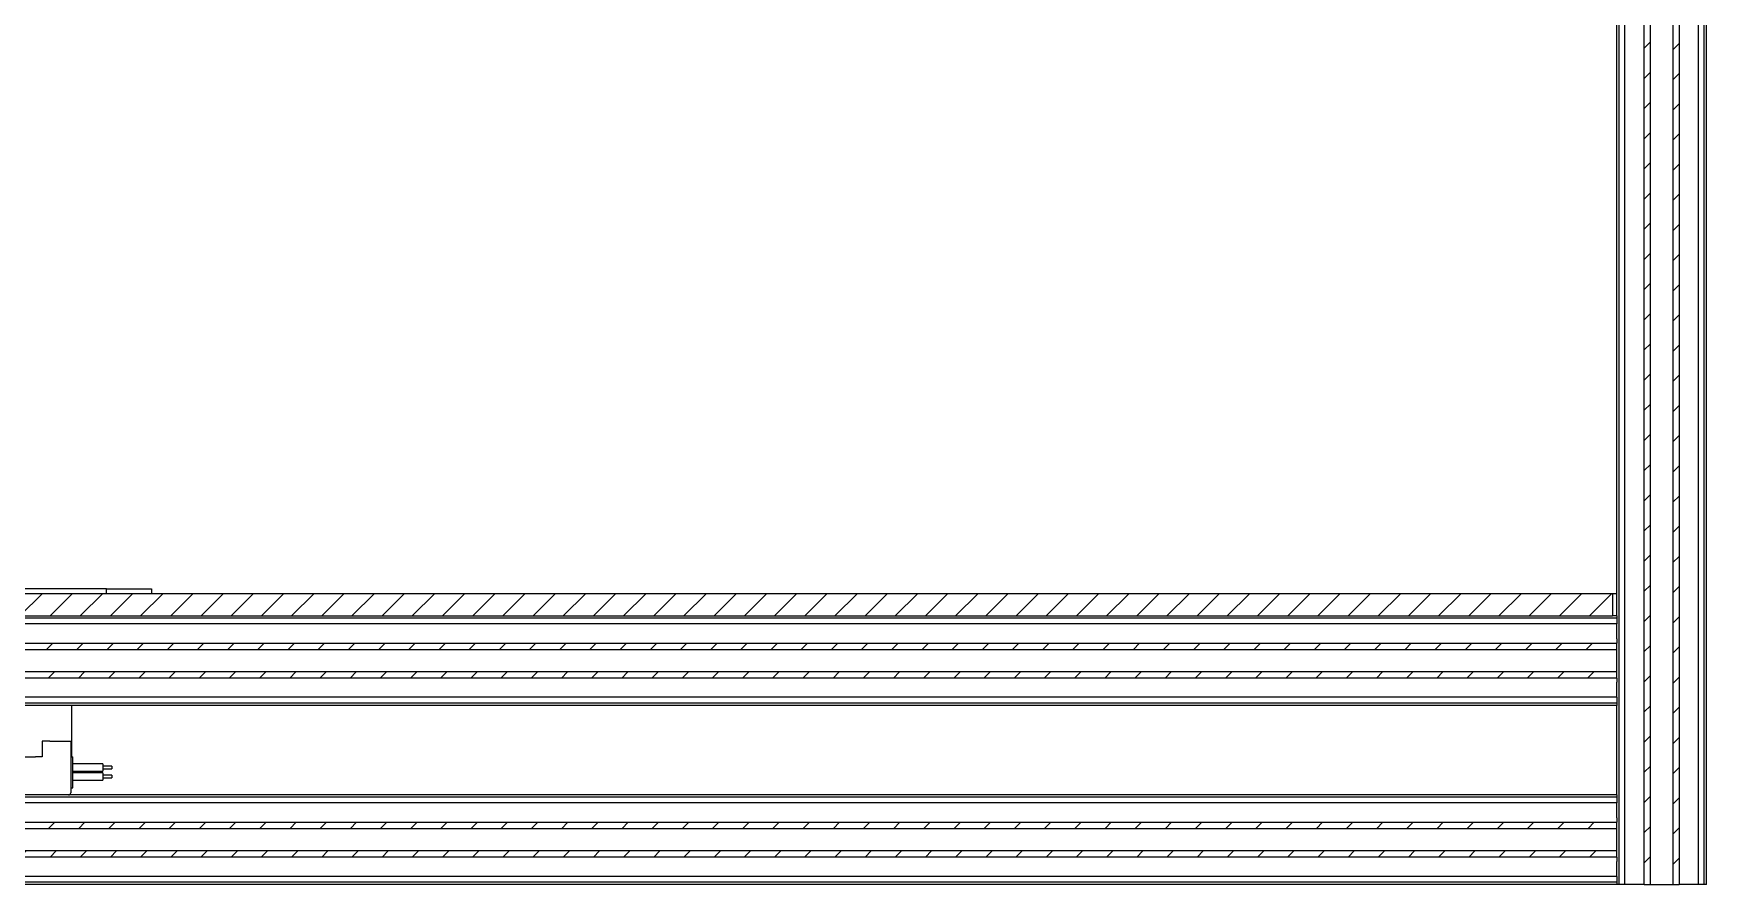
# Model space of a CAD drawing. Header units: millimetres. Extents: x -300 to 1184, y 5 to 1469.
# Drawn here: x 695.5 to 944.4, y 482.9 to 609.6 of the extents above; entities that cross this region are included whole.
import ezdxf

# ---------------------------------------------------------------- set-up
doc = ezdxf.new("R2010")
doc.units = ezdxf.units.MM

msp = doc.modelspace()

# ---------------------------------------------------------------- hatches: boundary and pattern name
at = {"linetype": 'Continuous', "lineweight": 18}
h = msp.add_hatch(dxfattribs=at)
h.set_pattern_fill('ANSI31', style=0)
h.paths.add_polyline_path([(935.15, 722.9), (935.15, 482.9), (936.08, 482.9), (936.08, 722.9)], flags=0)
h = msp.add_hatch(dxfattribs=at)
h.set_pattern_fill('ANSI31', style=0)
h.paths.add_polyline_path([(939.41, 722.9), (939.41, 482.9), (940.35, 482.9), (940.35, 722.9)], flags=0)
h = msp.add_hatch(dxfattribs=at)
h.set_pattern_fill('ANSI31', style=0)
h.paths.add_polyline_path([(687.08, 526.24), (687.08, 522.9), (930.41, 522.9), (930.41, 526.24)], flags=0)
h = msp.add_hatch(dxfattribs=at)
h.set_pattern_fill('ANSI31', style=0)
h.paths.add_polyline_path([(686.41, 517.9), (931.08, 517.9), (931.08, 518.84), (686.41, 518.84)], flags=0)
h = msp.add_hatch(dxfattribs=at)
h.set_pattern_fill('ANSI31', style=0)
h.paths.add_polyline_path([(686.41, 513.64), (931.08, 513.64), (931.08, 514.57), (686.41, 514.57)], flags=0)
h = msp.add_hatch(dxfattribs=at)
h.set_pattern_fill('ANSI31', style=0)
h.paths.add_polyline_path([(686.41, 492.17), (686.41, 491.24), (931.08, 491.24), (931.08, 492.17)], flags=0)
h = msp.add_hatch(dxfattribs=at)
h.set_pattern_fill('ANSI31', style=0)
h.paths.add_polyline_path([(931.08, 486.97), (931.08, 487.9), (686.41, 487.9), (686.41, 486.97)], flags=0)

# ---------------------------------------------------------------- linework, layer by layer
at = {"color": 7, "linetype": 'Continuous', "lineweight": 25}
for p, q in [((931.41, 482.9), (931.41, 722.9)), ((932.28, 482.9), (932.28, 722.9)), ((935.15, 482.9), (935.15, 722.9)), ((936.08, 482.9), (936.08, 722.9)), ((939.41, 722.9), (939.41, 482.9)), ((940.35, 722.9), (940.35, 482.9)), ((943.21, 482.9), (943.21, 722.9)), ((944.08, 482.9), (944.08, 722.9)), ((944.41, 482.9), (944.41, 686.24)), ((931.08, 522.9), (931.08, 666.24)), ((706.41, 526.9), (686.41, 526.9)), ((687.08, 526.24), (930.41, 526.24)), ((706.41, 526.24), (706.41, 526.9)), ((706.41, 526.9), (713.08, 526.9)), ((713.08, 526.9), (713.08, 526.24)), ((930.41, 526.24), (930.41, 522.9)), ((930.41, 526.24), (931.08, 526.24)), ((687.08, 522.9), (930.41, 522.9)), ((931.08, 522.9), (930.41, 522.9)), ((931.08, 522.9), (931.08, 522.77)), ((931.08, 522.77), (931.08, 522.7)), ((931.08, 522.7), (931.08, 522.57)), ((931.08, 522.57), (686.41, 522.57)), ((931.08, 521.7), (686.41, 521.7)), ((931.08, 522.57), (931.08, 522.44)), ((931.08, 522.44), (931.08, 521.84)), ((931.08, 521.84), (931.08, 521.7)), ((931.08, 519.48), (931.08, 521.7)), ((686.41, 518.84), (931.08, 518.84)), ((686.41, 517.9), (931.08, 517.9)), ((931.08, 519.48), (931.08, 519.23)), ((931.08, 519.23), (931.08, 518.84)), ((931.08, 517.9), (931.08, 518.84)), ((931.08, 514.57), (931.08, 517.9)), ((931.08, 514.57), (686.41, 514.57)), ((931.08, 513.64), (686.41, 513.64)), ((931.08, 513.64), (931.08, 514.57)), ((931.08, 513.64), (931.08, 513.25)), ((931.08, 513.25), (931.08, 513)), ((931.08, 510.77), (931.08, 513)), ((931.08, 510.77), (686.41, 510.77)), ((931.08, 510.77), (931.08, 510.64)), ((931.08, 510.64), (931.08, 510.04)), ((931.08, 509.9), (686.41, 509.9)), ((931.08, 509.57), (686.41, 509.57)), ((701.18, 509.57), (701.18, 501.9)), ((931.08, 510.04), (931.08, 509.9)), ((931.08, 509.9), (931.08, 509.77)), ((931.08, 509.77), (931.08, 509.7)), ((931.08, 509.7), (931.08, 509.57)), ((931.08, 496.24), (931.08, 509.57)), ((696.84, 504.24), (696.84, 501.9)), ((698, 504.24), (696.84, 504.24)), ((698, 504.24), (698.94, 504.24)), ((698.94, 504.24), (700.69, 504.24)), ((700.69, 504.24), (701.08, 504.24)), ((701.08, 504.24), (701.08, 496.57)), ((686.41, 501.9), (695.84, 501.9)), ((696.56, 501.9), (695.84, 501.9)), ((696.84, 501.9), (696.56, 501.9)), ((701.18, 501.9), (701.08, 501.9)), ((701.18, 501.9), (701.41, 501.9)), ((701.41, 497.32), (701.41, 501.9)), ((705.88, 500.85), (701.41, 500.85)), ((705.88, 500.85), (705.88, 499.77)), ((707.21, 500.5), (705.88, 500.5)), ((707.21, 500.5), (707.21, 500.12)), ((701.41, 499.77), (705.88, 499.77)), ((705.88, 499.51), (701.41, 499.51)), ((701.41, 498.44), (705.88, 498.44)), ((705.88, 500.12), (707.21, 500.12)), ((705.88, 499.51), (705.88, 498.44)), ((707.21, 499.16), (705.88, 499.16)), ((705.88, 498.79), (707.21, 498.79)), ((707.21, 499.16), (707.21, 498.79)), ((931.08, 496.24), (686.41, 496.24)), ((931.08, 495.9), (686.41, 495.9)), ((701.08, 497.32), (701.41, 497.32)), ((931.08, 496.24), (931.08, 496.1)), ((931.08, 496.1), (931.08, 496.04)), ((931.08, 496.04), (931.08, 495.9)), ((931.08, 495.9), (931.08, 495.77)), ((931.08, 495.77), (931.08, 495.17)), ((931.08, 495.04), (686.41, 495.04)), ((931.08, 495.17), (931.08, 495.04)), ((931.08, 492.81), (931.08, 495.04)), ((931.08, 492.81), (931.08, 492.56)), ((686.41, 492.17), (931.08, 492.17)), ((686.41, 491.24), (931.08, 491.24)), ((931.08, 492.56), (931.08, 492.17)), ((931.08, 491.24), (931.08, 492.17)), ((931.08, 487.9), (931.08, 491.24)), ((931.08, 487.9), (686.41, 487.9)), ((931.08, 486.97), (931.08, 487.9)), ((931.08, 486.97), (686.41, 486.97)), ((931.08, 486.97), (931.08, 486.58)), ((931.08, 486.58), (931.08, 486.33)), ((931.08, 484.1), (931.08, 486.33)), ((931.08, 484.1), (686.41, 484.1)), ((931.08, 483.24), (686.41, 483.24)), ((931.08, 482.9), (686.41, 482.9)), ((931.08, 484.1), (931.08, 483.97)), ((931.08, 483.97), (931.08, 483.37)), ((931.08, 483.37), (931.08, 483.24)), ((931.08, 483.24), (931.08, 483.1)), ((931.08, 483.1), (931.08, 483.04)), ((931.08, 483.04), (931.08, 482.9)), ((931.21, 482.9), (931.08, 482.9)), ((931.28, 482.9), (931.21, 482.9)), ((931.41, 482.9), (931.28, 482.9)), ((931.55, 482.9), (931.41, 482.9)), ((932.15, 482.9), (931.55, 482.9)), ((932.28, 482.9), (932.15, 482.9)), ((932.41, 482.9), (932.28, 482.9)), ((933.32, 482.9), (932.41, 482.9)), ((933.41, 482.9), (933.32, 482.9)), ((934.76, 482.9), (933.41, 482.9)), ((935.15, 482.9), (934.76, 482.9)), ((935.15, 482.9), (936.08, 482.9)), ((936.08, 482.9), (939.41, 482.9)), ((939.41, 482.9), (940.35, 482.9)), ((940.74, 482.9), (940.35, 482.9)), ((942.08, 482.9), (940.74, 482.9)), ((942.18, 482.9), (942.08, 482.9)), ((943.08, 482.9), (942.18, 482.9)), ((943.21, 482.9), (943.08, 482.9)), ((943.35, 482.9), (943.21, 482.9)), ((943.95, 482.9), (943.35, 482.9)), ((944.08, 482.9), (943.95, 482.9)), ((944.21, 482.9), (944.08, 482.9)), ((944.28, 482.9), (944.21, 482.9)), ((944.41, 482.9), (944.28, 482.9))]:
    msp.add_line(p, q, dxfattribs=at)
msp.add_arc((700.75, 496.57), 0.333, 270, 0, dxfattribs=at)

doc.saveas('drawing.dxf')
